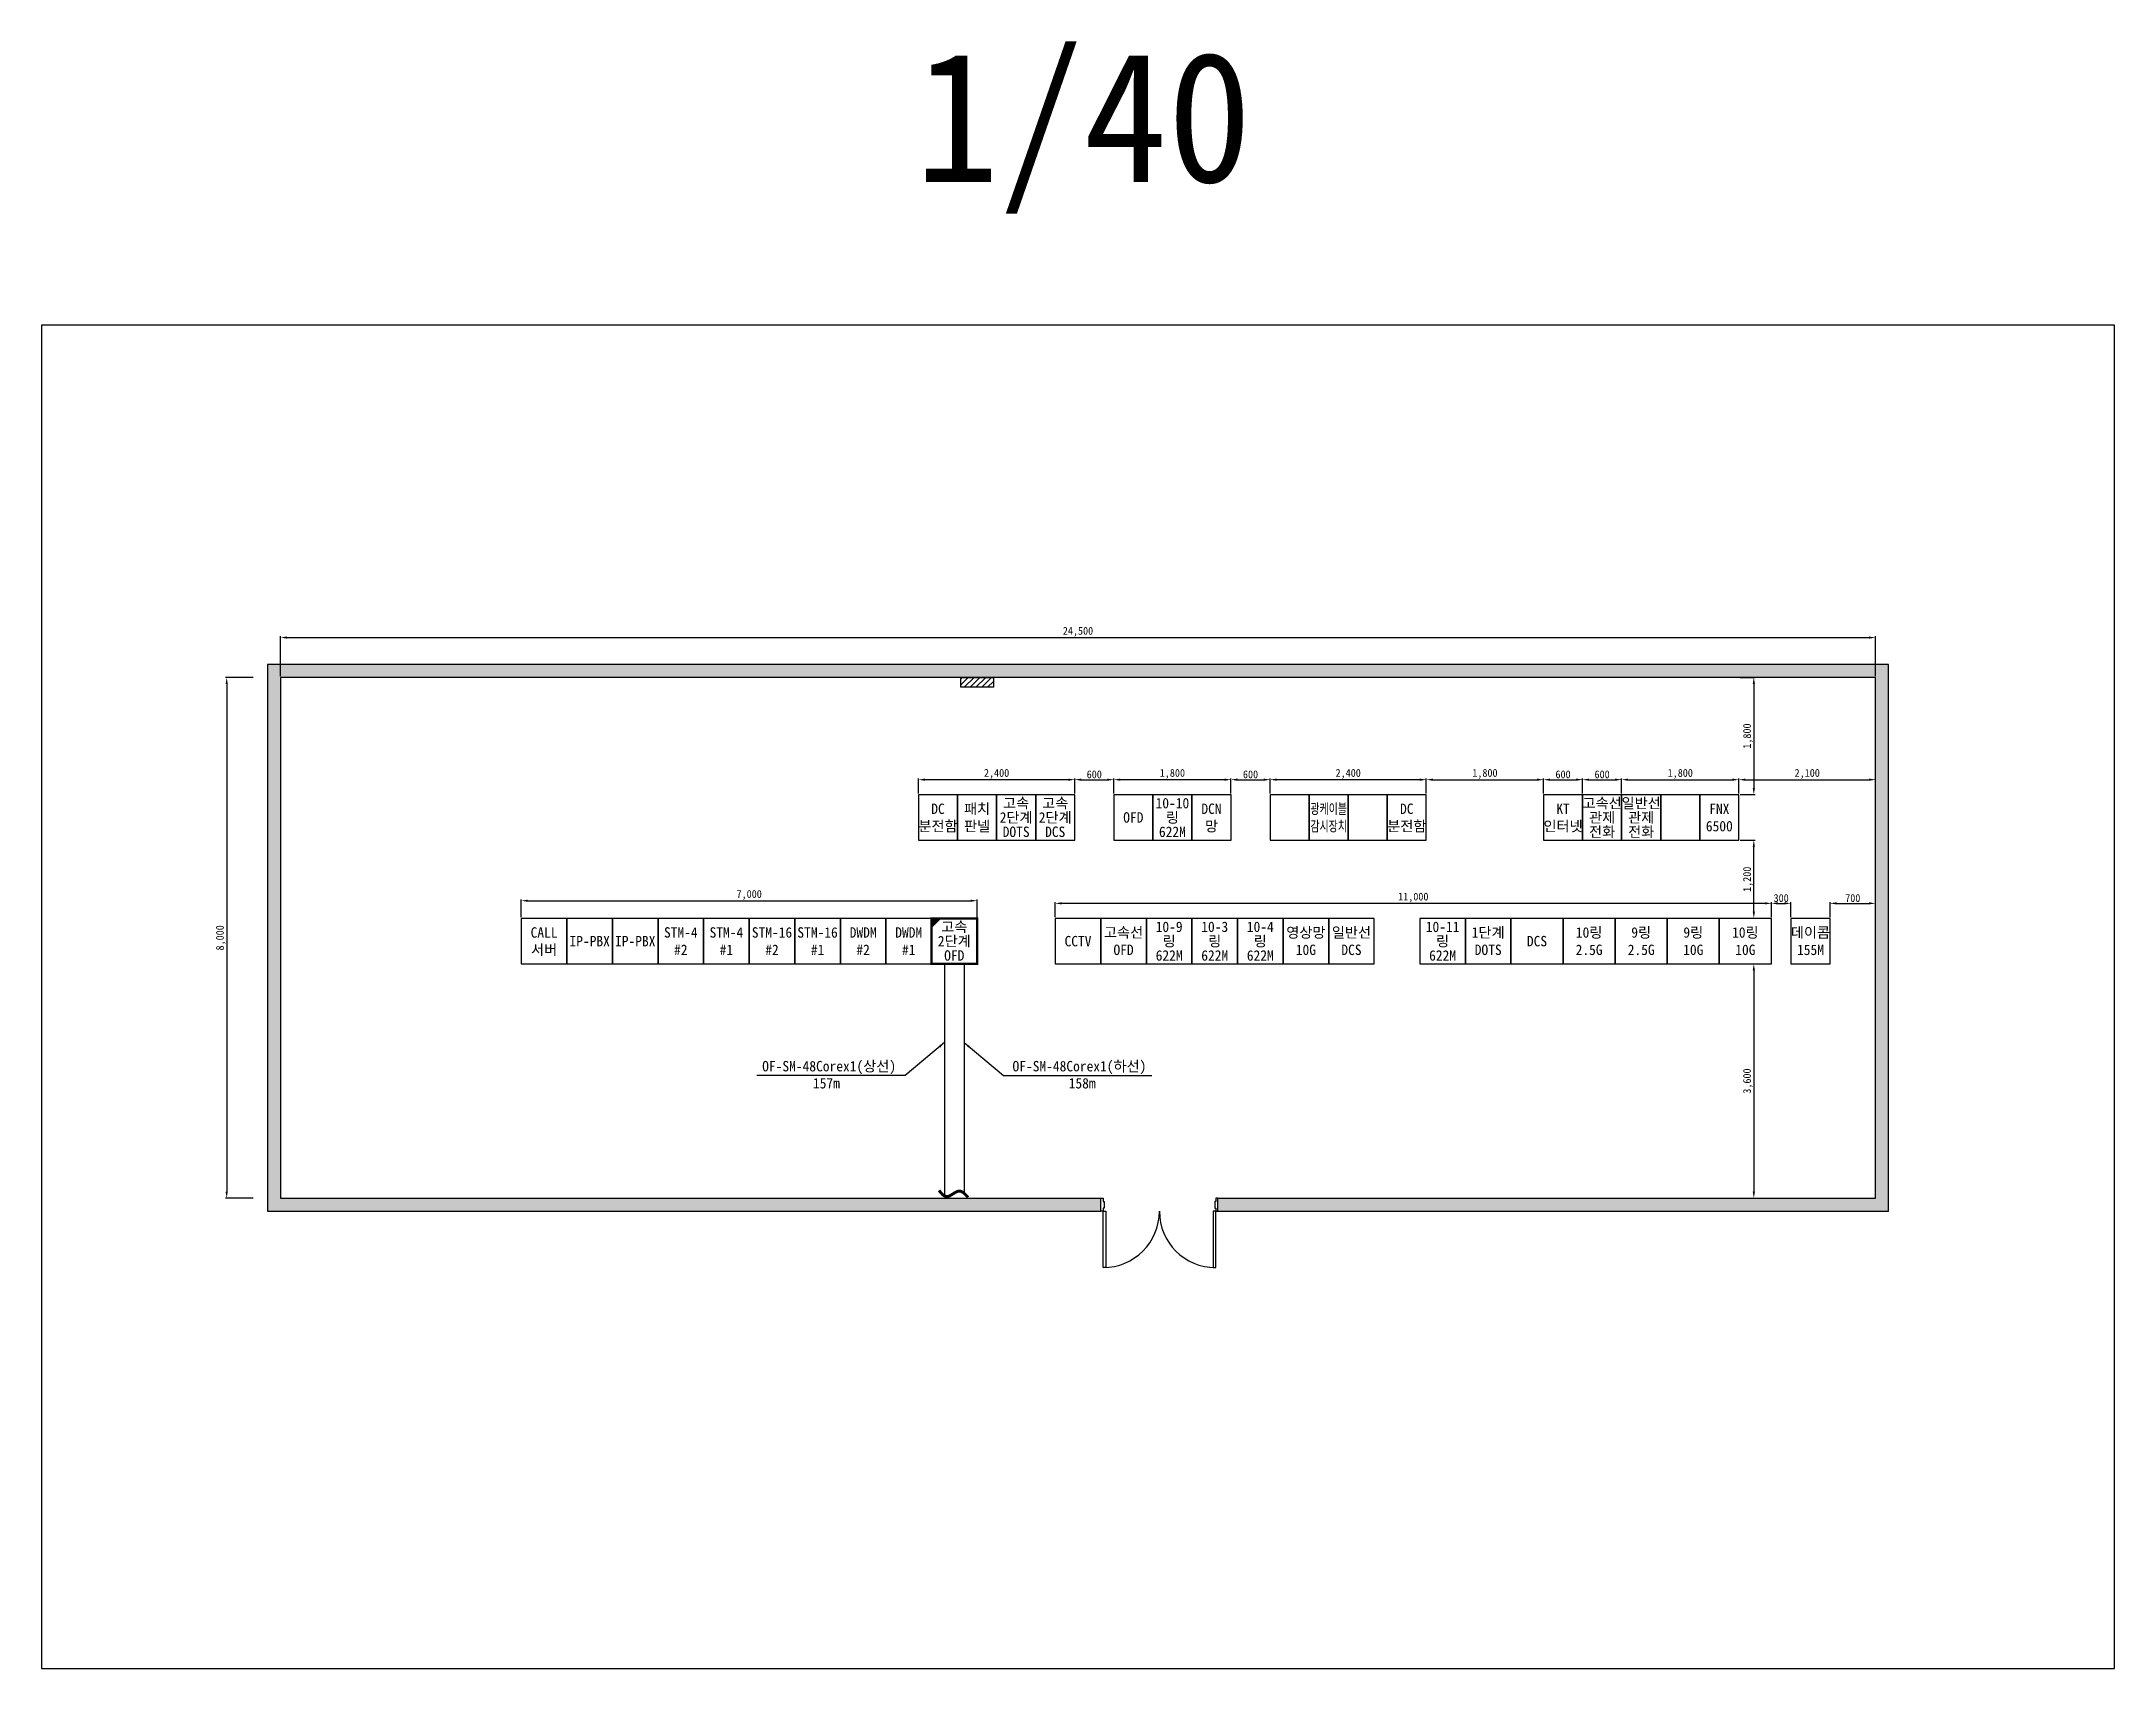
# Model space of a CAD drawing. Header units: millimetres. Extents: x 146914 to 178754, y -558372 to -533376.
import ezdxf
from ezdxf.enums import TextEntityAlignment as Align

# ---------------------------------------------------------------- set-up
doc = ezdxf.new("R2010")
doc.units = ezdxf.units.MM
for name, color, linetype in [('TT-BASE', 253, 'Continuous'), ('TT-CABL', 4, 'Continuous'), ('TZ-BASE', 253, 'Continuous'), ('TZ-DIMS', 1, 'Continuous'), ('TZ-LEAL', 1, 'Continuous'), ('TZ-LEAT', 3, 'Continuous'), ('TZ-LINE', 4, 'Continuous'), ('TZ-PATT', 254, 'Continuous'), ('TZ-TEXT', 3, 'Continuous')]:
    doc.layers.add(name, color=color, linetype=linetype)
doc.layers.add('TX-PAPR', color=2, linetype='Continuous', plot=False)
doc.styles.get("Standard").update_dxf_attribs({"font": 'GulimChe.ttf'})
doc.dimstyles.new('D40', dxfattribs={"dimscale": 40, "dimtxt": 3, "dimasz": 2.5, "dimexe": 0.5, "dimexo": 0.5, "dimgap": 0.5, "dimtad": 1, "dimdec": 0, "dimzin": 1, "dimdsep": 46, "dimlunit": 6, "dimtxsty": 'Standard', "dimcen": 1, "dimclrd": 1, "dimclre": 1, "dimclrt": 3, "dimadec": 0, "dimazin": 0, "dimtfac": 1, "dimtdec": 0, "dimtix": 1, "dimtmove": 2, "dimatfit": 3, "dimfxl": 0, "dimtvp": 2, "dimlwd": -1, "dimlwe": -1, "dimarcsym": 0})

# ---------------------------------------------------------------- blocks, each defined once
blk = doc.blocks.new('*D1889')
at = {"layer": 'DEFPOINTS', "color": 0, "ltscale": 0.1}
for p in [(150184, -543147), (149759, -551147), (150184, -551147)]:
    blk.add_point(p, dxfattribs=at)
at = {"layer": 'TZ-DIMS', "color": 1, "ltscale": 0.1}
for p, q in [((150164, -543147), (149739, -543147)), ((149759, -543247), (149759, -551047)), ((150164, -551147), (149739, -551147))]:
    blk.add_line(p, q, dxfattribs=at)
for points in [[(149742, -543247), (149776, -543247), (149759, -543147)], [(149742, -551047), (149776, -551047), (149759, -551147)]]:
    blk.add_solid(points, dxfattribs=at)
at = {"layer": 'TZ-DIMS', "color": 3, "ltscale": 0.1, "insert": (149670, -547147), "char_height": 120, "attachment_point": 5, "rotation": 90}
blk.add_mtext('8,000', dxfattribs=at)
blk = doc.blocks.new('*D1890')
at = {"layer": 'DEFPOINTS', "color": 0, "ltscale": 0.1}
for p in [(160384, -544717), (160384, -544947), (162784, -544947)]:
    blk.add_point(p, dxfattribs=at)
at = {"layer": 'TZ-DIMS', "color": 1, "ltscale": 0.1}
for p, q in [((160384, -544927), (160384, -544697)), ((162684, -544717), (160484, -544717)), ((162784, -544927), (162784, -544697))]:
    blk.add_line(p, q, dxfattribs=at)
for points in [[(160484, -544700), (160484, -544734), (160384, -544717)], [(162684, -544700), (162684, -544734), (162784, -544717)]]:
    blk.add_solid(points, dxfattribs=at)
at = {"layer": 'TZ-DIMS', "color": 3, "ltscale": 0.1, "insert": (161584, -544628), "char_height": 120, "attachment_point": 5}
blk.add_mtext('2,400', dxfattribs=at)
blk = doc.blocks.new('*D1891')
at = {"layer": 'DEFPOINTS', "color": 0, "ltscale": 0.1}
for p in [(163384, -544717), (162784, -544947), (163384, -544947)]:
    blk.add_point(p, dxfattribs=at)
at = {"layer": 'TZ-DIMS', "color": 1, "ltscale": 0.1}
for p, q in [((162784, -544927), (162784, -544697)), ((162884, -544717), (163284, -544717)), ((163384, -544927), (163384, -544697))]:
    blk.add_line(p, q, dxfattribs=at)
for points in [[(162884, -544700), (162884, -544734), (162784, -544717)], [(163284, -544700), (163284, -544734), (163384, -544717)]]:
    blk.add_solid(points, dxfattribs=at)
at = {"layer": 'TZ-DIMS', "color": 3, "ltscale": 0.1, "insert": (163084, -544636), "char_height": 120, "attachment_point": 5}
blk.add_mtext('600', dxfattribs=at)
blk = doc.blocks.new('*D1892')
at = {"layer": 'DEFPOINTS', "color": 0, "ltscale": 0.1}
for p in [(163384, -544717), (163384, -544947), (165184, -544947)]:
    blk.add_point(p, dxfattribs=at)
at = {"layer": 'TZ-DIMS', "color": 1, "ltscale": 0.1}
for p, q in [((163384, -544927), (163384, -544697)), ((165084, -544717), (163484, -544717)), ((165184, -544927), (165184, -544697))]:
    blk.add_line(p, q, dxfattribs=at)
for points in [[(163484, -544700), (163484, -544734), (163384, -544717)], [(165084, -544700), (165084, -544734), (165184, -544717)]]:
    blk.add_solid(points, dxfattribs=at)
at = {"layer": 'TZ-DIMS', "color": 3, "ltscale": 0.1, "insert": (164284, -544628), "char_height": 120, "attachment_point": 5}
blk.add_mtext('1,800', dxfattribs=at)
blk = doc.blocks.new('*D1893')
at = {"layer": 'DEFPOINTS', "color": 0, "ltscale": 0.1}
for p in [(165784, -544717), (165784, -544947), (168184, -544947)]:
    blk.add_point(p, dxfattribs=at)
at = {"layer": 'TZ-DIMS', "color": 1, "ltscale": 0.1}
for p, q in [((165784, -544927), (165784, -544697)), ((168084, -544717), (165884, -544717)), ((168184, -544927), (168184, -544697))]:
    blk.add_line(p, q, dxfattribs=at)
for points in [[(165884, -544700), (165884, -544734), (165784, -544717)], [(168084, -544700), (168084, -544734), (168184, -544717)]]:
    blk.add_solid(points, dxfattribs=at)
at = {"layer": 'TZ-DIMS', "color": 3, "ltscale": 0.1, "insert": (166984, -544628), "char_height": 120, "attachment_point": 5}
blk.add_mtext('2,400', dxfattribs=at)
blk = doc.blocks.new('*D1894')
at = {"layer": 'DEFPOINTS', "color": 0, "ltscale": 0.1}
for p in [(169984, -544717), (168184, -544947), (169984, -544947)]:
    blk.add_point(p, dxfattribs=at)
at = {"layer": 'TZ-DIMS', "color": 1, "ltscale": 0.1}
for p, q in [((168184, -544927), (168184, -544697)), ((168284, -544717), (169884, -544717)), ((169984, -544927), (169984, -544697))]:
    blk.add_line(p, q, dxfattribs=at)
for points in [[(168284, -544700), (168284, -544734), (168184, -544717)], [(169884, -544700), (169884, -544734), (169984, -544717)]]:
    blk.add_solid(points, dxfattribs=at)
at = {"layer": 'TZ-DIMS', "color": 3, "ltscale": 0.1, "insert": (169084, -544628), "char_height": 120, "attachment_point": 5}
blk.add_mtext('1,800', dxfattribs=at)
blk = doc.blocks.new('*D1895')
at = {"layer": 'DEFPOINTS', "color": 0, "ltscale": 0.1}
for p in [(171184, -544717), (170584, -544947), (171184, -544947)]:
    blk.add_point(p, dxfattribs=at)
at = {"layer": 'TZ-DIMS', "color": 1, "ltscale": 0.1}
for p, q in [((170584, -544927), (170584, -544697)), ((170684, -544717), (171084, -544717)), ((171184, -544927), (171184, -544697))]:
    blk.add_line(p, q, dxfattribs=at)
for points in [[(170684, -544700), (170684, -544734), (170584, -544717)], [(171084, -544700), (171084, -544734), (171184, -544717)]]:
    blk.add_solid(points, dxfattribs=at)
at = {"layer": 'TZ-DIMS', "color": 3, "ltscale": 0.1, "insert": (170884, -544636), "char_height": 120, "attachment_point": 5}
blk.add_mtext('600', dxfattribs=at)
blk = doc.blocks.new('*D1896')
at = {"layer": 'DEFPOINTS', "color": 0, "ltscale": 0.1}
for p in [(172984, -544717), (171184, -544947), (172984, -544947)]:
    blk.add_point(p, dxfattribs=at)
at = {"layer": 'TZ-DIMS', "color": 1, "ltscale": 0.1}
for p, q in [((171184, -544927), (171184, -544697)), ((171284, -544717), (172884, -544717)), ((172984, -544927), (172984, -544697))]:
    blk.add_line(p, q, dxfattribs=at)
for points in [[(171284, -544700), (171284, -544734), (171184, -544717)], [(172884, -544700), (172884, -544734), (172984, -544717)]]:
    blk.add_solid(points, dxfattribs=at)
at = {"layer": 'TZ-DIMS', "color": 3, "ltscale": 0.1, "insert": (172084, -544628), "char_height": 120, "attachment_point": 5}
blk.add_mtext('1,800', dxfattribs=at)
blk = doc.blocks.new('*D1897')
at = {"layer": 'DEFPOINTS', "color": 0, "ltscale": 0.1}
for p in [(170584, -544717), (169984, -544947), (170584, -544947)]:
    blk.add_point(p, dxfattribs=at)
at = {"layer": 'TZ-DIMS', "color": 1, "ltscale": 0.1}
for p, q in [((169984, -544927), (169984, -544697)), ((170084, -544717), (170484, -544717)), ((170584, -544927), (170584, -544697))]:
    blk.add_line(p, q, dxfattribs=at)
for points in [[(170084, -544700), (170084, -544734), (169984, -544717)], [(170484, -544700), (170484, -544734), (170584, -544717)]]:
    blk.add_solid(points, dxfattribs=at)
at = {"layer": 'TZ-DIMS', "color": 3, "ltscale": 0.1, "insert": (170284, -544636), "char_height": 120, "attachment_point": 5}
blk.add_mtext('600', dxfattribs=at)
blk = doc.blocks.new('*D1898')
at = {"layer": 'DEFPOINTS', "color": 0, "ltscale": 0.1}
for p in [(175084, -544717), (172984, -544947), (175084, -544947)]:
    blk.add_point(p, dxfattribs=at)
at = {"layer": 'TZ-DIMS', "color": 1, "ltscale": 0.1}
for p, q in [((172984, -544927), (172984, -544697)), ((173084, -544717), (174984, -544717)), ((175084, -544927), (175084, -544697))]:
    blk.add_line(p, q, dxfattribs=at)
for points in [[(173084, -544700), (173084, -544734), (172984, -544717)], [(174984, -544700), (174984, -544734), (175084, -544717)]]:
    blk.add_solid(points, dxfattribs=at)
at = {"layer": 'TZ-DIMS', "color": 3, "ltscale": 0.1, "insert": (174034, -544628), "char_height": 120, "attachment_point": 5}
blk.add_mtext('2,100', dxfattribs=at)
blk = doc.blocks.new('*D1899')
at = {"layer": 'DEFPOINTS', "color": 0, "ltscale": 0.1}
for p in [(172984, -543147), (172984, -544947), (173214, -544947)]:
    blk.add_point(p, dxfattribs=at)
at = {"layer": 'TZ-DIMS', "color": 1, "ltscale": 0.1}
for p, q in [((173004, -543147), (173234, -543147)), ((173214, -543247), (173214, -544847)), ((173004, -544947), (173234, -544947))]:
    blk.add_line(p, q, dxfattribs=at)
for points in [[(173197, -543247), (173231, -543247), (173214, -543147)], [(173197, -544847), (173231, -544847), (173214, -544947)]]:
    blk.add_solid(points, dxfattribs=at)
at = {"layer": 'TZ-DIMS', "color": 3, "ltscale": 0.1, "insert": (173125, -544047), "char_height": 120, "attachment_point": 5, "rotation": 90}
blk.add_mtext('1,800', dxfattribs=at)
blk = doc.blocks.new('*D1900')
at = {"layer": 'DEFPOINTS', "color": 0, "ltscale": 0.1}
for p in [(172984, -545647), (173214, -545647), (172984, -546847)]:
    blk.add_point(p, dxfattribs=at)
at = {"layer": 'TZ-DIMS', "color": 1, "ltscale": 0.1}
for p, q in [((173004, -545647), (173234, -545647)), ((173214, -546747), (173214, -545747)), ((173004, -546847), (173234, -546847))]:
    blk.add_line(p, q, dxfattribs=at)
for points in [[(173197, -545747), (173231, -545747), (173214, -545647)], [(173197, -546747), (173231, -546747), (173214, -546847)]]:
    blk.add_solid(points, dxfattribs=at)
at = {"layer": 'TZ-DIMS', "color": 3, "ltscale": 0.1, "insert": (173125, -546247), "char_height": 120, "attachment_point": 5, "rotation": 90}
blk.add_mtext('1,200', dxfattribs=at)
blk = doc.blocks.new('*D1901')
at = {"layer": 'DEFPOINTS', "color": 0, "ltscale": 0.1}
for p in [(162484, -546617), (162484, -546847), (173484, -546847)]:
    blk.add_point(p, dxfattribs=at)
at = {"layer": 'TZ-DIMS', "color": 1, "ltscale": 0.1}
for p, q in [((162484, -546827), (162484, -546597)), ((173384, -546617), (162584, -546617)), ((173484, -546827), (173484, -546597))]:
    blk.add_line(p, q, dxfattribs=at)
for points in [[(162584, -546600), (162584, -546634), (162484, -546617)], [(173384, -546600), (173384, -546634), (173484, -546617)]]:
    blk.add_solid(points, dxfattribs=at)
at = {"layer": 'TZ-DIMS', "color": 3, "ltscale": 0.1, "insert": (167984, -546528), "char_height": 120, "attachment_point": 5}
blk.add_mtext('11,000', dxfattribs=at)
blk = doc.blocks.new('*D1902')
at = {"layer": 'DEFPOINTS', "color": 0, "ltscale": 0.1}
for p in [(172984, -547547), (172984, -551147), (173214, -551147)]:
    blk.add_point(p, dxfattribs=at)
at = {"layer": 'TZ-DIMS', "color": 1, "ltscale": 0.1}
for p, q in [((173004, -547547), (173234, -547547)), ((173214, -547647), (173214, -551047)), ((173004, -551147), (173234, -551147))]:
    blk.add_line(p, q, dxfattribs=at)
for points in [[(173197, -547647), (173231, -547647), (173214, -547547)], [(173197, -551047), (173231, -551047), (173214, -551147)]]:
    blk.add_solid(points, dxfattribs=at)
at = {"layer": 'TZ-DIMS', "color": 3, "ltscale": 0.1, "insert": (173125, -549347), "char_height": 120, "attachment_point": 5, "rotation": 90}
blk.add_mtext('3,600', dxfattribs=at)
blk = doc.blocks.new('*D1903')
at = {"layer": 'DEFPOINTS', "color": 0, "ltscale": 0.1}
for p in [(173784, -546617), (173484, -546847), (173784, -546847)]:
    blk.add_point(p, dxfattribs=at)
at = {"layer": 'TZ-DIMS', "color": 1, "ltscale": 0.1}
for p, q in [((173484, -546827), (173484, -546597)), ((173584, -546617), (173684, -546617)), ((173784, -546827), (173784, -546597))]:
    blk.add_line(p, q, dxfattribs=at)
for points in [[(173584, -546600), (173584, -546634), (173484, -546617)], [(173684, -546600), (173684, -546634), (173784, -546617)]]:
    blk.add_solid(points, dxfattribs=at)
at = {"layer": 'TZ-DIMS', "color": 3, "ltscale": 0.1, "insert": (173634, -546536), "char_height": 120, "attachment_point": 5}
blk.add_mtext('300', dxfattribs=at)
blk = doc.blocks.new('*D1904')
at = {"layer": 'DEFPOINTS', "color": 0, "ltscale": 0.1}
for p in [(175084, -546617), (174384, -546847), (175084, -546847)]:
    blk.add_point(p, dxfattribs=at)
at = {"layer": 'TZ-DIMS', "color": 1, "ltscale": 0.1}
for p, q in [((174384, -546827), (174384, -546597)), ((174484, -546617), (174984, -546617)), ((175084, -546827), (175084, -546597))]:
    blk.add_line(p, q, dxfattribs=at)
for points in [[(174484, -546600), (174484, -546634), (174384, -546617)], [(174984, -546600), (174984, -546634), (175084, -546617)]]:
    blk.add_solid(points, dxfattribs=at)
at = {"layer": 'TZ-DIMS', "color": 3, "ltscale": 0.1, "insert": (174734, -546536), "char_height": 120, "attachment_point": 5}
blk.add_mtext('700', dxfattribs=at)
blk = doc.blocks.new('*D1905')
at = {"layer": 'DEFPOINTS', "color": 0, "ltscale": 0.1}
for p in [(165784, -544717), (165184, -544947), (165784, -544947)]:
    blk.add_point(p, dxfattribs=at)
at = {"layer": 'TZ-DIMS', "color": 1, "ltscale": 0.1}
for p, q in [((165184, -544927), (165184, -544697)), ((165284, -544717), (165684, -544717)), ((165784, -544927), (165784, -544697))]:
    blk.add_line(p, q, dxfattribs=at)
for points in [[(165284, -544700), (165284, -544734), (165184, -544717)], [(165684, -544700), (165684, -544734), (165784, -544717)]]:
    blk.add_solid(points, dxfattribs=at)
at = {"layer": 'TZ-DIMS', "color": 3, "ltscale": 0.1, "insert": (165484, -544636), "char_height": 120, "attachment_point": 5}
blk.add_mtext('600', dxfattribs=at)
blk = doc.blocks.new('*D1906')
at = {"layer": 'DEFPOINTS', "color": 0, "ltscale": 0.1}
for p in [(161284, -546577), (154284, -546847), (161284, -546847)]:
    blk.add_point(p, dxfattribs=at)
at = {"layer": 'TZ-DIMS', "color": 1, "ltscale": 0.1}
for p, q in [((154284, -546827), (154284, -546557)), ((154384, -546577), (161184, -546577)), ((161284, -546827), (161284, -546557))]:
    blk.add_line(p, q, dxfattribs=at)
for points in [[(154384, -546560), (154384, -546593), (154284, -546577)], [(161184, -546560), (161184, -546593), (161284, -546577)]]:
    blk.add_solid(points, dxfattribs=at)
at = {"layer": 'TZ-DIMS', "color": 3, "ltscale": 0.1, "insert": (157784, -546488), "char_height": 120, "attachment_point": 5}
blk.add_mtext('7,000', dxfattribs=at)
blk = doc.blocks.new('*D1907')
at = {"layer": 'DEFPOINTS', "color": 0, "ltscale": 0.1}
for p in [(175084, -542534), (150584, -543147), (175084, -543147)]:
    blk.add_point(p, dxfattribs=at)
at = {"layer": 'TZ-DIMS', "color": 1, "ltscale": 0.1}
for p, q in [((150584, -543127), (150584, -542514)), ((150684, -542534), (174984, -542534)), ((175084, -543127), (175084, -542514))]:
    blk.add_line(p, q, dxfattribs=at)
for points in [[(150684, -542517), (150684, -542550), (150584, -542534)], [(174984, -542517), (174984, -542550), (175084, -542534)]]:
    blk.add_solid(points, dxfattribs=at)
at = {"layer": 'TZ-DIMS', "color": 3, "ltscale": 0.1, "insert": (162834, -542445), "char_height": 120, "attachment_point": 5}
blk.add_mtext('24,500', dxfattribs=at)

msp = doc.modelspace()

# ---------------------------------------------------------------- hatches: boundary and pattern name
at = {"layer": 'TT-BASE'}
h = msp.add_hatch(dxfattribs=at)
h.set_pattern_fill('ANSI31', color=256, scale=20, angle=90, style=0)
h.set_pattern_definition([(225, (139241, -557958.97), (-44.90128, 44.90128), [])])
h.paths.add_polyline_path([(161534.1, -543297.2), (161534.1, -543147.2), (161034.1, -543147.2), (161034.1, -543297.2)])
at = {"layer": 'TZ-LINE'}
h = msp.add_hatch(color=256, dxfattribs=at)
h.dxf.hatch_style = 1
h.paths.add_polyline_path([(160725.2, -546847.2), (160584.1, -546847.2), (160584.1, -546988.2)])
at = {"layer": 'TZ-PATT'}
msp.add_hatch(color=256, dxfattribs=at).paths.add_polyline_path([(150584.1, -551147.2), (150584.1, -543147.2), (175084.1, -543147.2), (175084.1, -551147.2), (164984.1, -551147.2), (164984.1, -551347.2), (175284.1, -551347.2), (175284.1, -542947.2), (150384.1, -542947.2), (150384.1, -551347.2), (163184.1, -551347.2), (163184.1, -551147.2)])

# ---------------------------------------------------------------- linework, layer by layer
at = {"layer": 'TT-BASE'}
for points in [[(160384.1, -545647.2), (160984.1, -545647.2), (160984.1, -544947.2), (160384.1, -544947.2)], [(160984.1, -545647.2), (161584.1, -545647.2), (161584.1, -544947.2), (160984.1, -544947.2)], [(161584.1, -545647.2), (162184.1, -545647.2), (162184.1, -544947.2), (161584.1, -544947.2)], [(162184.1, -545647.2), (162784.1, -545647.2), (162784.1, -544947.2), (162184.1, -544947.2)], [(163384.1, -545647.2), (163984.1, -545647.2), (163984.1, -544947.2), (163384.1, -544947.2)], [(163984.1, -545647.2), (164584.1, -545647.2), (164584.1, -544947.2), (163984.1, -544947.2)], [(164584.1, -545647.2), (165184.1, -545647.2), (165184.1, -544947.2), (164584.1, -544947.2)], [(165784.1, -545647.2), (166384.1, -545647.2), (166384.1, -544947.2), (165784.1, -544947.2)], [(166384.1, -545647.2), (166984.1, -545647.2), (166984.1, -544947.2), (166384.1, -544947.2)], [(166984.1, -545647.2), (167584.1, -545647.2), (167584.1, -544947.2), (166984.1, -544947.2)], [(167584.1, -545647.2), (168184.1, -545647.2), (168184.1, -544947.2), (167584.1, -544947.2)], [(169984.1, -545647.2), (170584.1, -545647.2), (170584.1, -544947.2), (169984.1, -544947.2)], [(170584.1, -545647.2), (171184.1, -545647.2), (171184.1, -544947.2), (170584.1, -544947.2)], [(171184.1, -545647.2), (171784.1, -545647.2), (171784.1, -544947.2), (171184.1, -544947.2)], [(171784.1, -545647.2), (172384.1, -545647.2), (172384.1, -544947.2), (171784.1, -544947.2)], [(172384.1, -545647.2), (172984.1, -545647.2), (172984.1, -544947.2), (172384.1, -544947.2)], [(154284.1, -547547.2), (154984.1, -547547.2), (154984.1, -546847.2), (154284.1, -546847.2)], [(154984.1, -547547.2), (155684.1, -547547.2), (155684.1, -546847.2), (154984.1, -546847.2)], [(155684.1, -547547.2), (156384.1, -547547.2), (156384.1, -546847.2), (155684.1, -546847.2)], [(156384.1, -547547.2), (157084.1, -547547.2), (157084.1, -546847.2), (156384.1, -546847.2)], [(157084.1, -547547.2), (157784.1, -547547.2), (157784.1, -546847.2), (157084.1, -546847.2)], [(157784.1, -547547.2), (158484.1, -547547.2), (158484.1, -546847.2), (157784.1, -546847.2)], [(158484.1, -547547.2), (159184.1, -547547.2), (159184.1, -546847.2), (158484.1, -546847.2)], [(159184.1, -547547.2), (159884.1, -547547.2), (159884.1, -546847.2), (159184.1, -546847.2)], [(159884.1, -547547.2), (160584.1, -547547.2), (160584.1, -546847.2), (159884.1, -546847.2)], [(162484.1, -547547.2), (163184.1, -547547.2), (163184.1, -546847.2), (162484.1, -546847.2)], [(163184.1, -547547.2), (163884.1, -547547.2), (163884.1, -546847.2), (163184.1, -546847.2)], [(163884.1, -547547.2), (164584.1, -547547.2), (164584.1, -546847.2), (163884.1, -546847.2)], [(164584.1, -547547.2), (165284.1, -547547.2), (165284.1, -546847.2), (164584.1, -546847.2)], [(165284.1, -547547.2), (165984.1, -547547.2), (165984.1, -546847.2), (165284.1, -546847.2)], [(165984.1, -547547.2), (166684.1, -547547.2), (166684.1, -546847.2), (165984.1, -546847.2)], [(166684.1, -547547.2), (167384.1, -547547.2), (167384.1, -546847.2), (166684.1, -546847.2)], [(168084.1, -547547.2), (168784.1, -547547.2), (168784.1, -546847.2), (168084.1, -546847.2)], [(168784.1, -547547.2), (169484.1, -547547.2), (169484.1, -546847.2), (168784.1, -546847.2)], [(169484.1, -547547.2), (170284.1, -547547.2), (170284.1, -546847.2), (169484.1, -546847.2)], [(170284.1, -547547.2), (171084.1, -547547.2), (171084.1, -546847.2), (170284.1, -546847.2)], [(171084.1, -547547.2), (171884.1, -547547.2), (171884.1, -546847.2), (171084.1, -546847.2)], [(171884.1, -547547.2), (172684.1, -547547.2), (172684.1, -546847.2), (171884.1, -546847.2)], [(172684.1, -547547.2), (173484.1, -547547.2), (173484.1, -546847.2), (172684.1, -546847.2)], [(173784.1, -547547.2), (174384.1, -547547.2), (174384.1, -546847.2), (173784.1, -546847.2)]]:
    msp.add_lwpolyline(points, close=True, dxfattribs=at)
at = {"layer": 'TT-CABL'}
for points in [[(160784.1, -547547.2), (160784.1, -551112.4)], [(161084.1, -547547.2), (161084.1, -551070.7)]]:
    msp.add_lwpolyline(points, dxfattribs=at)
at = {"layer": 'TT-CABL', "const_width": 45}
msp.add_lwpolyline([(161145.2, -551132.9), (161119.1, -551104.3), (161092.7, -551078.1), (161079.4, -551066.6), (161065.9, -551056.6), (161052.2, -551048.3), (161038.3, -551042.2), (161024.2, -551038.4), (161007.2, -551037.3), (160995.1, -551039), (160980.1, -551043.3), (160964.9, -551049.8), (160949.6, -551057.8), (160918.7, -551076.9), (160887.9, -551096.5), (160857.6, -551112.7), (160842.8, -551118.3), (160828.3, -551121.6), (160816.2, -551122.3), (160800.4, -551119.5), (160787, -551114.1), (160773.9, -551106.2), (160761.1, -551096.2), (160748.5, -551084.4), (160723.8, -551057), (160699.5, -551026.7)], dxfattribs=at)
at = {"layer": 'TX-PAPR'}
msp.add_lwpolyline([(146914.1, -558372.3), (178754.1, -558372.3), (178754.1, -537732.3), (146914.1, -537732.3)], close=True, dxfattribs=at)
at = {"layer": 'TZ-BASE'}
for points in [[(164984.1, -551347.2), (175284.1, -551347.2), (175284.1, -542947.2), (150384.1, -542947.2), (150384.1, -551347.2), (163184.1, -551347.2)], [(164984.1, -551147.2), (175084.1, -551147.2), (175084.1, -543147.2), (150584.1, -543147.2), (150584.1, -551147.2), (163184.1, -551147.2)]]:
    msp.add_lwpolyline(points, dxfattribs=at)
for points in [[(161534.1, -543147.2), (161534.1, -543297.2), (161034.1, -543297.2), (161034.1, -543147.2)], [(163184.1, -551347.2), (163184.1, -551147.2), (163219.1, -551147.2), (163219.1, -551197.2), (163234.1, -551197.2), (163234.1, -551297.2), (163219.1, -551297.2), (163219.1, -551347.2)], [(164984.1, -551347.2), (164984.1, -551147.2), (164949.1, -551147.2), (164949.1, -551197.2), (164934.1, -551197.2), (164934.1, -551297.2), (164949.1, -551297.2), (164949.1, -551347.2)], [(163219.1, -551347.2), (163259.1, -551347.2), (163259.1, -552212.2), (163219.1, -552212.2)], [(164949.1, -551347.2), (164909.1, -551347.2), (164909.1, -552212.2), (164949.1, -552212.2)]]:
    msp.add_lwpolyline(points, close=True, dxfattribs=at)
for centre, start, end in [((163219.1, -551347.2), 270, 0), ((164949.1, -551347.2), 180, 270)]:
    msp.add_arc(centre, 865, start, end, dxfattribs=at)
at = {"layer": 'TZ-LINE', "const_width": 36}
msp.add_lwpolyline([(160584.1, -547547.2), (161284.1, -547547.2), (161284.1, -546847.2), (160584.1, -546847.2)], close=True, dxfattribs=at)
at = {"layer": 'TZ-LINE', "const_width": 18}
msp.add_lwpolyline([(160584.1, -546988.2), (160725.2, -546847.2)], dxfattribs=at)

# ---------------------------------------------------------------- texts
at = {"layer": 'TZ-LEAT', "char_height": 160}
for s, insert, attachment_point in [('OF-SM-48Corex1(상선)', (160040, -549241.1), 9), ('OF-SM-48Corex1(하선)', (161828.3, -549241.1), 7), ('157m', (158970.1, -549381.7), 5), ('158m', (162898.1, -549381.7), 5)]:
    msp.add_mtext(s, dxfattribs=dict(at, insert=insert, attachment_point=attachment_point))
at = {"layer": 'TZ-TEXT'}
for s, height, p in [('1/40', 2000, (162916.5, -534536.3)), ('DC', 160, (160684.1, -545163.8)), ('패치', 160, (161284.1, -545163.8)), ('고속', 160, (161884.1, -545077.2)), ('고속', 160, (162484.1, -545077.2)), ('10-10', 160, (164284.1, -545077.2)), ('DCN', 160, (164884.1, -545163.8)), ('DC', 160, (167884.1, -545163.8)), ('KT', 160, (170284.1, -545163.8)), ('고속선', 160, (170884.1, -545077.2)), ('일반선', 160, (171484.1, -545077.2)), ('FNX', 160, (172684.1, -545163.8)), ('분전함', 160, (160684.1, -545430.5)), ('판넬', 160, (161284.1, -545430.5)), ('2단계', 160, (161884.1, -545297.2)), ('2단계', 160, (162484.1, -545297.2)), ('OFD', 160, (163684.1, -545297.2)), ('링', 160, (164284.1, -545297.2)), ('망', 160, (164884.1, -545430.5)), ('분전함', 160, (167884.1, -545430.5)), ('인터넷', 160, (170284.1, -545430.5)), ('관제', 160, (170884.1, -545297.2)), ('전화', 160, (170884.1, -545517.2)), ('관제', 160, (171484.1, -545297.2)), ('전화', 160, (171484.1, -545517.2)), ('6500', 160, (172684.1, -545430.5)), ('DOTS', 160, (161884.1, -545517.2)), ('DCS', 160, (162484.1, -545517.2)), ('622M', 160, (164284.1, -545517.2)), ('CALL', 160, (154634.1, -547063.8)), ('STM-4', 160, (156734.1, -547063.8)), ('STM-4', 160, (157434.1, -547063.8)), ('STM-16', 160, (158134.1, -547063.8)), ('STM-16', 160, (158834.1, -547063.8)), ('DWDM', 160, (159534.1, -547063.8)), ('DWDM', 160, (160234.1, -547063.8)), ('고속', 160, (160934.1, -546977.2)), ('고속선', 160, (163534.1, -547063.8)), ('10-9', 160, (164234.1, -546977.2)), ('10-3', 160, (164934.1, -546977.2)), ('10-4', 160, (165634.1, -546977.2)), ('영상망', 160, (166334.1, -547063.8)), ('일반선', 160, (167034.1, -547063.8)), ('10-11', 160, (168434.1, -546977.2)), ('1단계', 160, (169134.1, -547063.8)), ('10링', 160, (170684.1, -547063.8)), ('9링', 160, (171484.1, -547063.8)), ('9링', 160, (172284.1, -547063.8)), ('10링', 160, (173084.1, -547063.8)), ('데이콤', 160, (174084.1, -547063.8)), ('서버', 160, (154634.1, -547330.5)), ('IP-PBX', 160, (155334.1, -547197.2)), ('IP-PBX', 160, (156034.1, -547197.2)), ('#2', 160, (156734.1, -547330.5)), ('#1', 160, (157434.1, -547330.5)), ('#2', 160, (158134.1, -547330.5)), ('#1', 160, (158834.1, -547330.5)), ('#2', 160, (159534.1, -547330.5)), ('#1', 160, (160234.1, -547330.5)), ('2단계', 160, (160934.1, -547197.2)), ('CCTV', 160, (162834.1, -547197.2)), ('OFD', 160, (163534.1, -547330.5)), ('링', 160, (164234.1, -547197.2)), ('링', 160, (164934.1, -547197.2)), ('링', 160, (165634.1, -547197.2)), ('10G', 160, (166334.1, -547330.5)), ('DCS', 160, (167034.1, -547330.5)), ('링', 160, (168434.1, -547197.2)), ('DOTS', 160, (169134.1, -547330.5)), ('DCS', 160, (169884.1, -547197.2)), ('2.5G', 160, (170684.1, -547330.5)), ('2.5G', 160, (171484.1, -547330.5)), ('10G', 160, (172284.1, -547330.5)), ('10G', 160, (173084.1, -547330.5)), ('155M', 160, (174084.1, -547330.5)), ('OFD', 160, (160934.1, -547417.2)), ('622M', 160, (164234.1, -547417.2)), ('622M', 160, (164934.1, -547417.2)), ('622M', 160, (165634.1, -547417.2)), ('622M', 160, (168434.1, -547417.2))]:
    msp.add_text(s, height=height, dxfattribs=at).set_placement(p, align=Align.MIDDLE_CENTER)
at = {"layer": 'TZ-TEXT', "width": 0.7}
for s, p in [('광케이블', (166684.1, -545163.8)), ('감시장치', (166684.1, -545430.5))]:
    msp.add_text(s, height=160, dxfattribs=at).set_placement(p, align=Align.MIDDLE_CENTER)

# ---------------------------------------------------------------- dimensions: what is measured, and where the dimension line sits
at = {"layer": 'TZ-DIMS', "ltscale": 0.1}
for base, p1, p2, picture, middle in [((175084.1, -542533.7), (150584.1, -543147.2), (175084.1, -543147.2), '*D1907', (162834.1, -542444.8)), ((160384.1, -544717.2), (162784.1, -544947.2), (160384.1, -544947.2), '*D1890', (161584.1, -544628.2)), ((163384.1, -544717.2), (165184.1, -544947.2), (163384.1, -544947.2), '*D1892', (164284.1, -544628.2)), ((165784.1, -544717.2), (168184.1, -544947.2), (165784.1, -544947.2), '*D1893', (166984.1, -544628.2)), ((161284.1, -546576.7), (154284.1, -546847.2), (161284.1, -546847.2), '*D1906', (157784.1, -546487.8)), ((162484.1, -546617.2), (173484.1, -546847.2), (162484.1, -546847.2), '*D1901', (167984.1, -546528.2))]:
    dim = msp.add_linear_dim(base=base, p1=p1, p2=p2, dimstyle='D40', dxfattribs=at)
    dim.commit()
    dim.dimension.update_dxf_attribs({"geometry": picture, "text_midpoint": middle})
for base, p1, p2, angle, picture, middle in [((149759.1, -551147.2), (150184.1, -543147.2), (150184.1, -551147.2), 90, '*D1889', (149670.3, -547147.2)), ((173214.1, -544947.2), (172984.1, -543147.2), (172984.1, -544947.2), 90, '*D1899', (173125.2, -544047.2)), ((163384.1, -544717.2), (162784.1, -544947.2), (163384.1, -544947.2), 180, '*D1891', (163084.1, -544635.8)), ((165784.1, -544717.2), (165184.1, -544947.2), (165784.1, -544947.2), 180, '*D1905', (165484.1, -544635.8)), ((169984.1, -544717.2), (168184.1, -544947.2), (169984.1, -544947.2), 180, '*D1894', (169084.1, -544628.2)), ((170584.1, -544717.2), (169984.1, -544947.2), (170584.1, -544947.2), 180, '*D1897', (170284.1, -544635.8)), ((171184.1, -544717.2), (170584.1, -544947.2), (171184.1, -544947.2), 180, '*D1895', (170884.1, -544635.8)), ((172984.1, -544717.2), (171184.1, -544947.2), (172984.1, -544947.2), 180, '*D1896', (172084.1, -544628.2)), ((175084.1, -544717.2), (172984.1, -544947.2), (175084.1, -544947.2), 180, '*D1898', (174034.1, -544628.2)), ((173214.1, -545647.2), (172984.1, -546847.2), (172984.1, -545647.2), 270, '*D1900', (173125.2, -546247.2)), ((173784.1, -546617.2), (173484.1, -546847.2), (173784.1, -546847.2), 180, '*D1903', (173634.1, -546535.8)), ((175084.1, -546617.2), (174384.1, -546847.2), (175084.1, -546847.2), 180, '*D1904', (174734.1, -546535.6)), ((173214.1, -551147.2), (172984.1, -547547.2), (172984.1, -551147.2), 90, '*D1902', (173125.3, -549347.2))]:
    dim = msp.add_linear_dim(base=base, p1=p1, p2=p2, angle=angle, dimstyle='D40', dxfattribs=at)
    dim.commit()
    dim.dimension.update_dxf_attribs({"geometry": picture, "text_midpoint": middle})

# ---------------------------------------------------------------- leaders
at = {"layer": 'TZ-LEAL', "annotation_type": 0, "has_hookline": 1, "text_width": 2139.8}
for points, hookline_direction in [([(160784.1, -548756.1), (160179.1, -549261.1), (160060, -549261.1)], 1), ([(161084.1, -548756.1), (161689.1, -549261.1), (161808.3, -549261.1)], 0)]:
    msp.add_leader(points, dimstyle='D40', dxfattribs=dict(at, hookline_direction=hookline_direction))

doc.saveas('drawing.dxf')
